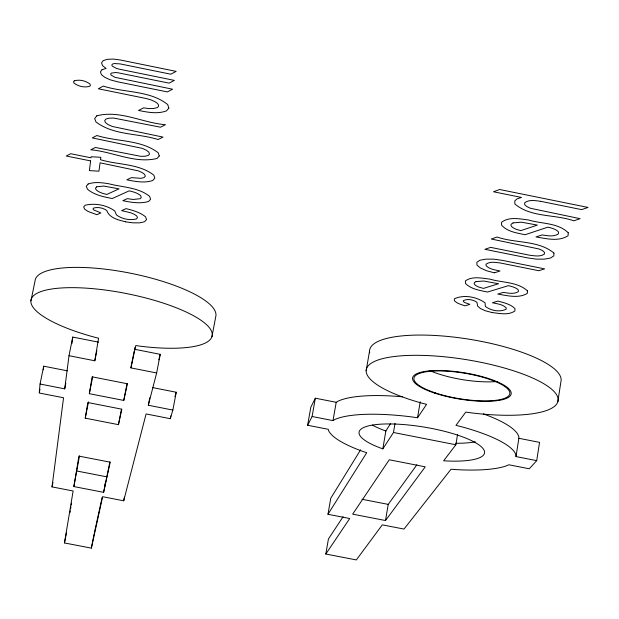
<?xml version="1.0" encoding="UTF-8"?>
<svg xmlns="http://www.w3.org/2000/svg" width="619" height="619" viewBox="0 0 619 619"><rect width="100%" height="100%" fill="white"/><g stroke="black" fill="none" stroke-linecap="round" stroke-linejoin="round"><path stroke-width="0.93" d="M67.347 370.843L43.686 366.185L40.057 384.02L39.221 393.003L63.556 397.769L52.019 486.898L73.127 490.991L64.469 542.948L91.364 548.132L102.638 496.709L123.699 500.794L146.084 413.941L170.295 418.684L172.848 410.064L176.245 392.237L152.7 387.61M43.338 369.868L43.686 366.185M40.057 384.02L64.709 388.856L69.003 355.708L72.748 337.076L98.514 342.16M71.881 343.677L72.748 337.076M557.843 401.669L560.884 381.884A96.959 26.625 9.2 0 0 466.416 338.786A96.959 26.625 9.2 0 0 369.698 352.822M343.065 516.757L328.426 538.971L325.818 554.028L356.335 559.932L382.31 524.85L404.006 529.067L451.027 469.233L454.284 469.496A95.427 23.46 9.4 0 0 506.721 465.743L508.833 464.768L529.276 468.784L536.712 460.652L539.544 442.368L518.869 438.291L518.854 436.821A95.264 24.033 9.4 0 0 483.354 413.894M536.712 460.652L515.998 456.582L518.869 438.291M395.023 423.35L393.483 432.495L382.821 448.868A63.595 15.63 9.4 0 1 380.499 424.185A63.595 15.63 9.4 0 1 475.794 442.879A63.595 15.63 9.4 0 1 443.637 460.799L455.87 444.767L457.511 434.7M73.862 486.565L78.938 456.11L110.213 462.192L103.605 492.337L73.862 486.565L79.48 455.901M85.252 418.173L87.859 402.536L121.842 409.19L118.446 424.657L85.252 418.173L88.494 401.847M89.337 393.684L92.138 376.839L127.421 383.772L123.761 400.439L89.337 393.684L92.688 376.793M69.003 355.708L94.815 360.784L98.576 338.206L94.506 337.185A92.316 24.892 11.2 0 1 49.868 289.305A92.316 24.892 11.2 0 1 198.529 318.661A92.316 24.892 11.2 0 1 139.94 346.153L135.801 345.557L130.903 367.895L156.646 372.963L160.228 354.339L134.54 349.263L134.934 347.437M69.978 512.664L70.295 510.76M70.612 508.857L70.93 506.953M71.247 505.058L71.572 503.154M325.818 554.028L349.72 518.513L327.969 514.288L366.719 452.706L363.91 451.785A95.427 23.46 9.4 0 1 328.65 430.785L328.256 429.307L307.62 425.261L312.1 416.502L333.007 420.611L334.817 419.527A95.427 23.46 9.4 0 1 411.712 416.92L417.546 417.763L420.2 401.816M385.505 520.533L425.261 466.834L389.258 459.778L352.668 514.149L385.505 520.533L388.221 504.384L416.92 464.745M382.821 448.868L385.854 431.01L390.442 423.806M366.162 370.68L369.551 351.05M327.969 514.288L330.763 498.249L360.637 449.796M333.007 420.611L336.21 402.304L338.028 401.189A95.264 24.033 9.4 0 1 402.342 396.794M307.62 425.261L310.823 407.178L315.334 398.195L336.21 402.304M312.1 416.502L315.334 398.195M211.969 336.682L215.675 316.951A92.138 25.495 11.3 0 0 130.33 273.18A92.138 25.495 11.3 0 0 35.02 281.096L30.95 300.842M170.295 418.684L170.821 415.898M123.699 500.794L124.404 497.165M172.848 410.064L148.32 405.252L149.767 397.746M104.596 486.735L105.478 482.193M103.605 492.337L109.911 461.82M118.446 424.657L121.456 409.252M123.761 400.439L127.057 383.548M130.903 367.895L134.176 351.128M91.364 548.132L94.119 534.011M94.815 360.784L96.85 350.54M64.469 542.948L66.527 532.595M52.019 486.898L52.932 482.363M64.709 388.856L65.838 383.223M39.415 392.075L39.98 389.297M94.328 533.075L102.15 497.297M158.82 359.848L160.228 354.339M148.32 405.252L156.646 372.963M174.945 396.655L176.245 392.237M417.546 417.763L426.576 404.346L422.63 403.348A97.144 25.99 9.2 0 1 393.854 356.567A97.144 25.99 9.2 0 1 549.115 387.215A97.144 25.99 9.2 0 1 469.999 412.695L465.782 412.092L455.979 425.338L461.426 426.715A95.427 23.46 9.4 0 1 515.975 455.143L515.998 456.582M494.403 272.817L500.036 271.006C495.215 269.915 489.73 269.397 486.07 265.729L486.023 264.205C490.109 261.133 495.796 262.479 500.492 263.013L538.801 270.72L544.643 268.878L502.218 260.344L493.676 259.152L485.876 259.137L479.918 260.22L476.87 262.309L476.932 265.04L480.359 267.957L486.457 270.712L494.179 272.778M540.248 201.245C535.18 200.664 528.982 199.318 524.688 202.839L524.664 204.587L526.699 206.491L530.313 208.232L580.111 218.677L573.79 220.797C554.879 214.135 530.7 217.671 514.815 203.891L514.853 200.78L517.244 198.776L521.523 197.446L493.467 191.758L499.61 189.507L588.05 207.435L581.62 209.624L540.619 201.314M125.843 221.857L133 222.84L139.53 222.855L144.529 221.78L146.571 219.552L145.542 216.789C139.971 212.271 132.892 210.359 126.059 208.634L121.626 210.63L130.71 212.766L134.447 214.352L136.876 216.108L137.488 217.733L136.381 218.956C129.657 220.565 121.974 219.072 116.434 214.894L114.724 210.947C106.468 204.966 95.078 202.9 85.174 205.214L83.681 206.932L84.679 209.199L88.215 211.52L96.92 214.692L100.858 212.921L93.469 209.818L93.012 208.789L93.717 208.007C98.081 206.908 103.102 207.845 106.739 210.506C109.532 218.244 118.616 220 125.672 221.826M492.314 312.595C499.672 313.392 508.4 315.551 514.907 310.962L514.946 308.541C510.366 304.076 503.874 302.683 497.9 301.082L492.461 302.745C497.158 303.875 502.566 304.231 506.172 307.782L506.149 309.214C499.773 312.355 490.828 310.746 485.311 306.359L485.118 302.892C476.87 296.764 463.732 294.334 454.331 298.83L454.447 300.826L457.201 302.908L460.528 304.355L465.008 305.832L469.844 304.355L464.645 302.49L463.383 301.523L463.329 300.617C467.492 298.582 473.318 299.581 476.963 302.366L477.636 306.049L480.313 308.486L485.412 310.792L492.151 312.564M76.942 471.036L106.638 476.808M361.991 499.27L388.221 504.384M393.483 432.495L455.87 444.767M475.222 441.827A63.486 16.009 9.4 0 1 455.677 443.266M385.854 431.01A63.486 16.009 9.4 0 1 372.329 425.067M497.103 381.497A49.845 13.68 9.2 0 1 429.176 370.324M527.411 290.798L527.342 293.36C518.583 298.729 507.309 295.596 497.761 294.095L503.324 292.4C508.191 293.042 513.917 294.497 518.327 291.657L518.382 290.11A12.496 3.791 8.9 0 0 508.307 285.684L487.54 292.044C479.887 290.35 471.26 289.344 465.511 283.479L465.372 280.933C472.398 275.811 482.054 278.256 490.055 279.154C502.319 282.829 517.383 281.73 527.411 290.798M553.966 253.094L553.812 255.895L550.484 258.038L544.287 259.144L536.333 259.129L527.705 257.922L484.901 249.31L490.635 247.376L529.539 255.206C534.367 255.786 540.077 257.055 544.364 254.115L544.496 252.42L542.608 250.625L539.157 249.008L491.254 239.019L497.088 237.023C515.325 243.414 538.507 240.087 553.966 253.094M568.257 232.798L568.056 235.731C558.709 241.882 546.353 238.632 536 236.945L542.105 234.941C547.389 235.661 553.672 237.139 558.377 233.897L558.516 232.125A13.432 4.364 8.5 0 0 547.815 227.188L525.051 234.74C516.857 232.906 507.503 231.816 501.607 225.208L501.568 222.298C509.058 216.457 519.658 218.933 528.363 219.938C541.424 223.97 557.889 222.569 568.257 232.798M90.606 160.909L89.391 170.612L98.947 171.177L100.085 162.82L138.269 170.844L142.146 172.554L144.684 174.457L145.318 176.183L144.088 177.56L141.024 178.326L131.429 177.638L126.825 179.812C135.29 181.483 144.258 183.325 152.684 180.531L154.843 178.14L153.767 175.076C138.733 163.447 117.95 165.018 100.502 159.725L100.827 157.311L91.125 156.754L90.993 157.806L70.721 153.721L66.248 156.003L90.606 160.909M74.265 80.841L73.537 81.847L74.04 83.108C78.327 86.412 84.463 87.852 89.701 86.289L90.444 85.29L89.956 84.029C85.67 80.702 79.503 79.263 74.265 80.841M102.019 69.699L100.448 71.866L101.4 74.644L104.928 77.406L110.461 79.882L117.285 81.739L167.362 91.922L172.593 89.213L115.095 77.344L111.08 75.077L110.639 73.994L111.343 73.096L115.784 72.516L118.747 72.918L169.072 83.139L174.357 80.377L119.343 69.189L116.349 68.384L112.294 66.086A7.204 2.561 12 0 1 114.407 63.556L120.101 63.889L170.813 74.203L176.152 71.378L120.318 59.989L113.393 59.068L107.404 59.316L103.195 60.616L101.57 62.836L102.53 65.614L106.097 68.423L102.019 69.699M96.742 115.846L94.653 118.562L95.968 121.951C113.517 135.399 137.836 133.116 158.093 139.515L163.029 137.101L112.256 126.462L108.139 124.612L105.416 122.562L104.673 120.659L105.911 119.088L109.099 118.183L113.494 118.028L160.491 127.197L165.505 124.705C142.796 122.941 119.637 109.741 96.742 115.846M88.153 183.99L86.242 186.311L87.496 189.205C94.398 195.109 103.582 196.796 112.225 198.544L129.139 190.876A12.867 4.024 11.5 0 1 140.675 195.72L141.302 197.484L140.134 198.722L133.093 199.465L127.375 198.629L122.833 200.672C131.251 202.398 140.149 203.945 148.568 201.484L150.626 199.248L149.566 196.324C138.153 187.155 122.438 187.402 108.905 183.781C102.058 182.675 94.862 181.638 88.153 183.99M168.825 108.093L166.457 110.894C157.435 114.244 147.662 112.279 138.524 110.445L143.531 107.861L148.831 108.58L153.628 108.487L157.133 107.652A14.191 4.898 11.7 0 0 155.191 101.802L150.982 99.876L145.635 98.398L98.344 88.788L103.28 86.087C124.218 92.896 149.775 90.173 167.71 104.565L168.825 108.093M96.68 186.822L95.581 188.075A12.821 4 11.7 0 0 102.359 193.252L106.747 194.467L119.034 188.849L103.698 186.064L96.68 186.822M159.269 155.949L157.048 158.464C134.903 163.896 112.689 151.64 90.769 149.806L95.372 147.477L140.83 156.328L145.156 156.236L148.243 155.462L149.488 154.1L148.87 152.158L146.277 150.146L142.277 148.367L92.246 137.905L96.92 135.507C116.859 141.867 140.892 139.515 158.178 152.746L159.269 155.949M513.112 222.894L511.271 224.14A13.37 4.356 8.7 0 0 516.447 229.37L520.811 230.624L537.377 225.084L521.399 222.182L513.112 222.894M476.065 281.568L474.409 282.643A12.442 3.776 9 0 0 479.385 287.262L483.47 288.408L498.574 283.734L483.702 281.034L476.065 281.568M435.466 392.941A48.553 12.984 9.2 0 0 509.762 393.893A48.553 12.984 9.2 0 0 440.403 370.959A48.553 12.984 9.2 0 0 435.466 392.941M434.7 393.119A49.938 13.355 9.2 0 0 511.139 394.117A49.938 13.355 9.2 0 0 439.815 370.518A49.938 13.355 9.2 0 0 434.7 393.119"/></g></svg>
